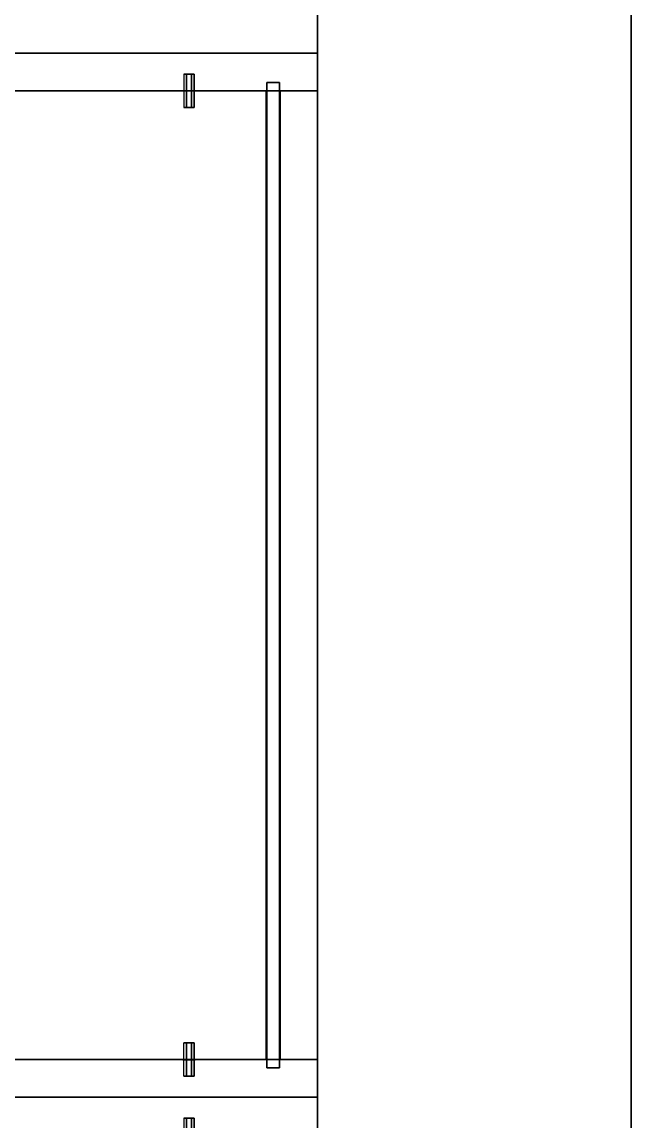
# Model space of a CAD drawing. Extents: x 0 to 4068, y -4475 to 0.
# Drawn here: x 3776 to 4068, y -3427 to -2901 of the extents above; entities that cross this region are included whole.
import ezdxf

# ---------------------------------------------------------------- set-up
doc = ezdxf.new("R2010")
doc.units = 0
for name, color, linetype in [('LAYER0', 7, 'CONTINUOUS'), ('LAYER11', 7, 'CONTINUOUS'), ('LAYER116', 45, 'CONTINUOUS'), ('LAYER117', 45, 'CONTINUOUS'), ('LAYER118', 45, 'CONTINUOUS'), ('LAYER119', 45, 'CONTINUOUS'), ('LAYER121', 45, 'CONTINUOUS'), ('LAYER122', 45, 'CONTINUOUS'), ('LAYER123', 45, 'CONTINUOUS'), ('LAYER124', 45, 'CONTINUOUS'), ('LAYER127', 45, 'CONTINUOUS'), ('LAYER134', 7, 'CONTINUOUS'), ('LAYER135', 7, 'CONTINUOUS'), ('LAYER136', 7, 'CONTINUOUS'), ('LAYER137', 7, 'CONTINUOUS'), ('LAYER138', 7, 'CONTINUOUS'), ('LAYER139', 7, 'CONTINUOUS'), ('LAYER18', 45, 'CONTINUOUS'), ('LAYER19', 45, 'CONTINUOUS'), ('LAYER2', 7, 'CONTINUOUS'), ('LAYER20', 45, 'CONTINUOUS'), ('LAYER21', 45, 'CONTINUOUS'), ('LAYER22', 45, 'CONTINUOUS'), ('LAYER23', 45, 'CONTINUOUS'), ('LAYER31', 45, 'CONTINUOUS'), ('LAYER32', 45, 'CONTINUOUS'), ('LAYER34', 45, 'CONTINUOUS'), ('LAYER35', 45, 'CONTINUOUS'), ('LAYER36', 45, 'CONTINUOUS'), ('LAYER43', 45, 'CONTINUOUS'), ('LAYER44', 45, 'CONTINUOUS'), ('LAYER46', 45, 'CONTINUOUS'), ('LAYER47', 45, 'CONTINUOUS'), ('LAYER48', 45, 'CONTINUOUS'), ('LAYER49', 45, 'CONTINUOUS'), ('LAYER5', 7, 'CONTINUOUS'), ('LAYER50', 45, 'CONTINUOUS'), ('LAYER52', 45, 'CONTINUOUS'), ('LAYER53', 45, 'CONTINUOUS'), ('LAYER54', 45, 'CONTINUOUS'), ('LAYER55', 254, 'CONTINUOUS'), ('LAYER6', 7, 'CONTINUOUS'), ('LAYER7', 7, 'CONTINUOUS'), ('LAYER9', 7, 'CONTINUOUS')]:
    doc.layers.add(name, color=color, linetype=linetype)

msp = doc.modelspace()

# ---------------------------------------------------------------- linework, layer by layer
at = {"layer": 'LAYER0', "invisible_edges": 1}
for points in [[(4068, 0), (0, -4475), (0, 0), (4068, 0)], [(0, -4475), (4068, 0), (4068, -4475), (0, -4475)]]:
    msp.add_3dface(points, dxfattribs=at)
at = {"layer": 'LAYER11', "invisible_edges": 1}
for points in [[(3918, -2886, 2415), (4068, -4475, 2415), (4068, -2754, 2415), (3918, -2886, 2415)], [(4068, -4475, 2415), (3918, -2886, 2415), (3918, -4325, 2415), (4068, -4475, 2415)]]:
    msp.add_3dface(points, dxfattribs=at)
at = {"layer": 'LAYER116', "invisible_edges": 1}
for points in [[(3495, -3416, 880), (3918, -4325, 880), (3495, -4325, 880), (3495, -3416, 880)], [(3918, -4325, 880), (3495, -3416, 880), (3918, -3416, 880), (3918, -4325, 880)], [(3495, -3416, 1687), (3918, -3416, 898), (3495, -3416, 898), (3495, -3416, 1687)], [(3918, -3416, 898), (3495, -3416, 1687), (3918, -3416, 1687), (3918, -3416, 898)]]:
    msp.add_3dface(points, dxfattribs=at)
at = {"layer": 'LAYER117', "invisible_edges": 1}
for points in [[(3495, -3434, 898), (3918, -3416, 898), (3918, -3434, 898), (3495, -3434, 898)], [(3918, -3416, 898), (3495, -3434, 898), (3495, -3416, 898), (3918, -3416, 898)]]:
    msp.add_3dface(points, dxfattribs=at)
at = {"layer": 'LAYER118', "invisible_edges": 1}
for points in [[(3918, -3416, 898), (3918, -4325, 880), (3918, -3416, 880), (3918, -3416, 898)], [(3918, -4325, 880), (3918, -3416, 898), (3918, -4325, 898), (3918, -4325, 880)], [(3918, -3434, 1687), (3918, -3416, 898), (3918, -3416, 1687), (3918, -3434, 1687)], [(3918, -3416, 898), (3918, -3434, 1687), (3918, -3434, 898), (3918, -3416, 898)]]:
    msp.add_3dface(points, dxfattribs=at)
at = {"layer": 'LAYER119', "invisible_edges": 1}
for points in [[(3495, -3416, 880), (3918, -3416, 898), (3918, -3416, 880), (3495, -3416, 880)], [(3918, -3416, 898), (3495, -3416, 880), (3495, -3416, 898), (3918, -3416, 898)], [(3495, -3416, 1687), (3918, -3434, 1687), (3918, -3416, 1687), (3495, -3416, 1687)], [(3918, -3434, 1687), (3495, -3416, 1687), (3495, -3434, 1687), (3918, -3434, 1687)]]:
    msp.add_3dface(points, dxfattribs=at)
at = {"layer": 'LAYER121', "invisible_edges": 1}
for points in [[(3918, -3416, 898), (3495, -4325, 898), (3918, -4325, 898), (3918, -3416, 898)], [(3495, -4325, 898), (3918, -3416, 898), (3495, -3416, 898), (3495, -4325, 898)]]:
    msp.add_3dface(points, dxfattribs=at)
at = {"layer": 'LAYER122', "invisible_edges": 1}
for points in [[(3495, -4325, 1705), (3918, -3416, 1705), (3495, -3416, 1705), (3495, -4325, 1705)], [(3918, -3416, 1705), (3495, -4325, 1705), (3918, -4325, 1705), (3918, -3416, 1705)]]:
    msp.add_3dface(points, dxfattribs=at)
at = {"layer": 'LAYER123', "invisible_edges": 1}
for points in [[(3495, -3416, 1687), (3918, -3416, 1705), (3918, -3416, 1687), (3495, -3416, 1687)], [(3918, -3416, 1705), (3495, -3416, 1687), (3495, -3416, 1705), (3918, -3416, 1705)]]:
    msp.add_3dface(points, dxfattribs=at)
at = {"layer": 'LAYER124', "invisible_edges": 1}
for points in [[(3918, -4325, 1687), (3918, -3416, 1705), (3918, -4325, 1705), (3918, -4325, 1687)], [(3918, -3416, 1705), (3918, -4325, 1687), (3918, -3416, 1687), (3918, -3416, 1705)]]:
    msp.add_3dface(points, dxfattribs=at)
at = {"layer": 'LAYER127', "invisible_edges": 1}
for points in [[(3918, -4325, 1687), (3495, -3416, 1687), (3918, -3416, 1687), (3918, -4325, 1687)], [(3495, -3416, 1687), (3918, -4325, 1687), (3495, -4325, 1687), (3495, -3416, 1687)]]:
    msp.add_3dface(points, dxfattribs=at)
at = {"layer": 'LAYER134', "invisible_edges": 1}
for points in [[(3899.7, -2930, 2350), (3899.7, -3402, 170), (3899.7, -2930, 170), (3899.7, -2930, 2350)], [(3899.7, -3402, 170), (3899.7, -2930, 2350), (3899.7, -3402, 2350), (3899.7, -3402, 170)]]:
    msp.add_3dface(points, dxfattribs=at)
at = {"layer": 'LAYER135', "invisible_edges": 1}
for points in [[(3893.7, -2930, 170), (3899.7, -3402, 170), (3893.7, -3402, 170), (3893.7, -2930, 170)], [(3899.7, -3402, 170), (3893.7, -2930, 170), (3899.7, -2930, 170), (3899.7, -3402, 170)]]:
    msp.add_3dface(points, dxfattribs=at)
at = {"layer": 'LAYER136', "invisible_edges": 1}
for points in [[(3893.7, -3402, 2350), (3899.7, -3402, 170), (3899.7, -3402, 2350), (3893.7, -3402, 2350)], [(3899.7, -3402, 170), (3893.7, -3402, 2350), (3893.7, -3402, 170), (3899.7, -3402, 170)]]:
    msp.add_3dface(points, dxfattribs=at)
at = {"layer": 'LAYER137', "invisible_edges": 1}
for points in [[(3899.7, -2930, 2350), (3893.7, -3402, 2350), (3899.7, -3402, 2350), (3899.7, -2930, 2350)], [(3893.7, -3402, 2350), (3899.7, -2930, 2350), (3893.7, -2930, 2350), (3893.7, -3402, 2350)]]:
    msp.add_3dface(points, dxfattribs=at)
at = {"layer": 'LAYER138', "invisible_edges": 1}
for points in [[(3893.7, -2930, 170), (3899.7, -2930, 2350), (3899.7, -2930, 170), (3893.7, -2930, 170)], [(3899.7, -2930, 2350), (3893.7, -2930, 170), (3893.7, -2930, 2350), (3899.7, -2930, 2350)]]:
    msp.add_3dface(points, dxfattribs=at)
at = {"layer": 'LAYER139', "invisible_edges": 1}
for points in [[(3893.7, -3402, 2350), (3893.7, -2930, 170), (3893.7, -3402, 170), (3893.7, -3402, 2350)], [(3893.7, -2930, 170), (3893.7, -3402, 2350), (3893.7, -2930, 2350), (3893.7, -2930, 170)]]:
    msp.add_3dface(points, dxfattribs=at)
at = {"layer": 'LAYER18', "invisible_edges": 1}
for points in [[(3918, -3398, 1233), (3918, -2934, 1113), (3918, -2934, 1233), (3918, -3398, 1233)], [(3918, -2934, 1113), (3918, -3398, 1233), (3918, -3398, 1113), (3918, -2934, 1113)], [(3918, -3398, 2346), (3918, -2934, 2226), (3918, -2934, 2346), (3918, -3398, 2346)], [(3918, -2934, 2226), (3918, -3398, 2346), (3918, -3398, 2226), (3918, -2934, 2226)]]:
    msp.add_3dface(points, dxfattribs=at)
at = {"layer": 'LAYER19', "invisible_edges": 1}
for points in [[(3900, -2934, 1233), (3918, -2934, 1113), (3900, -2934, 1113), (3900, -2934, 1233)], [(3918, -2934, 1113), (3900, -2934, 1233), (3918, -2934, 1233), (3918, -2934, 1113)], [(3900, -2934, 2346), (3918, -2934, 2226), (3900, -2934, 2226), (3900, -2934, 2346)], [(3918, -2934, 2226), (3900, -2934, 2346), (3918, -2934, 2346), (3918, -2934, 2226)]]:
    msp.add_3dface(points, dxfattribs=at)
at = {"layer": 'LAYER2', "invisible_edges": 1}
for points in [[(4068, 0), (4068, -4475, 5), (4068, -4475), (4068, 0)], [(4068, -4475, 5), (4068, 0), (4068, 0, 5), (4068, -4475, 5)]]:
    msp.add_3dface(points, dxfattribs=at)
at = {"layer": 'LAYER20', "invisible_edges": 1}
for points in [[(3900, -3398, 1113), (3918, -2934, 1113), (3918, -3398, 1113), (3900, -3398, 1113)], [(3918, -2934, 1113), (3900, -3398, 1113), (3900, -2934, 1113), (3918, -2934, 1113)], [(3900, -3398, 2226), (3918, -2934, 2226), (3918, -3398, 2226), (3900, -3398, 2226)], [(3918, -2934, 2226), (3900, -3398, 2226), (3900, -2934, 2226), (3918, -2934, 2226)]]:
    msp.add_3dface(points, dxfattribs=at)
at = {"layer": 'LAYER21', "invisible_edges": 1}
for points in [[(3918, -3398, 1233), (3900, -3398, 1113), (3918, -3398, 1113), (3918, -3398, 1233)], [(3900, -3398, 1113), (3918, -3398, 1233), (3900, -3398, 1233), (3900, -3398, 1113)], [(3918, -3398, 2346), (3900, -3398, 2226), (3918, -3398, 2226), (3918, -3398, 2346)], [(3900, -3398, 2226), (3918, -3398, 2346), (3900, -3398, 2346), (3900, -3398, 2226)]]:
    msp.add_3dface(points, dxfattribs=at)
at = {"layer": 'LAYER22', "invisible_edges": 1}
for points in [[(3900, -2934, 1233), (3918, -3398, 1233), (3918, -2934, 1233), (3900, -2934, 1233)], [(3918, -3398, 1233), (3900, -2934, 1233), (3900, -3398, 1233), (3918, -3398, 1233)], [(3900, -2934, 2346), (3918, -3398, 2346), (3918, -2934, 2346), (3900, -2934, 2346)], [(3918, -3398, 2346), (3900, -2934, 2346), (3900, -3398, 2346), (3918, -3398, 2346)]]:
    msp.add_3dface(points, dxfattribs=at)
at = {"layer": 'LAYER23', "invisible_edges": 1}
for points in [[(3900, -3398, 1113), (3900, -2934, 1233), (3900, -2934, 1113), (3900, -3398, 1113)], [(3900, -2934, 1233), (3900, -3398, 1113), (3900, -3398, 1233), (3900, -2934, 1233)], [(3900, -3398, 2226), (3900, -2934, 2346), (3900, -2934, 2226), (3900, -3398, 2226)], [(3900, -2934, 2346), (3900, -3398, 2226), (3900, -3398, 2346), (3900, -2934, 2346)]]:
    msp.add_3dface(points, dxfattribs=at)
at = {"layer": 'LAYER31', "invisible_edges": 1}
for points in [[(3918, -3398, 156), (3518, -2934, 156), (3918, -2934, 156), (3918, -3398, 156)], [(3518, -2934, 156), (3918, -3398, 156), (3518, -3398, 156), (3518, -2934, 156)], [(3918, -2934, 2364), (3518, -3398, 2364), (3918, -3398, 2364), (3918, -2934, 2364)], [(3518, -3398, 2364), (3918, -2934, 2364), (3518, -2934, 2364), (3518, -3398, 2364)]]:
    msp.add_3dface(points, dxfattribs=at)
at = {"layer": 'LAYER32', "invisible_edges": 1}
for points in [[(3918, -2934, 174), (3518, -2934, 156), (3518, -2934, 174), (3918, -2934, 174)], [(3518, -2934, 156), (3918, -2934, 174), (3918, -2934, 156), (3518, -2934, 156)], [(3918, -2934, 2364), (3518, -2934, 2346), (3518, -2934, 2364), (3918, -2934, 2364)], [(3518, -2934, 2346), (3918, -2934, 2364), (3918, -2934, 2346), (3518, -2934, 2346)]]:
    msp.add_3dface(points, dxfattribs=at)
at = {"layer": 'LAYER34', "invisible_edges": 1}
for points in [[(3918, -3398, 156), (3518, -3398, 174), (3518, -3398, 156), (3918, -3398, 156)], [(3518, -3398, 174), (3918, -3398, 156), (3918, -3398, 174), (3518, -3398, 174)], [(3918, -3398, 2346), (3518, -3398, 2364), (3518, -3398, 2346), (3918, -3398, 2346)], [(3518, -3398, 2364), (3918, -3398, 2346), (3918, -3398, 2364), (3518, -3398, 2364)]]:
    msp.add_3dface(points, dxfattribs=at)
at = {"layer": 'LAYER35', "invisible_edges": 1}
for points in [[(3918, -2934, 174), (3918, -3398, 156), (3918, -2934, 156), (3918, -2934, 174)], [(3918, -3398, 156), (3918, -2934, 174), (3918, -3398, 174), (3918, -3398, 156)], [(3918, -3398, 2346), (3918, -2934, 2364), (3918, -3398, 2364), (3918, -3398, 2346)], [(3918, -2934, 2364), (3918, -3398, 2346), (3918, -2934, 2346), (3918, -2934, 2364)]]:
    msp.add_3dface(points, dxfattribs=at)
at = {"layer": 'LAYER36', "invisible_edges": 1}
for points in [[(3518, -3398, 174), (3918, -2934, 174), (3518, -2934, 174), (3518, -3398, 174)], [(3918, -2934, 174), (3518, -3398, 174), (3918, -3398, 174), (3918, -2934, 174)], [(3518, -2934, 2346), (3918, -3398, 2346), (3518, -3398, 2346), (3518, -2934, 2346)], [(3918, -3398, 2346), (3518, -2934, 2346), (3918, -2934, 2346), (3918, -3398, 2346)]]:
    msp.add_3dface(points, dxfattribs=at)
at = {"layer": 'LAYER43', "invisible_edges": 1}
for points in [[(3918, -2934, 2365), (3518, -2934, 155), (3918, -2934, 155), (3918, -2934, 2365)], [(3518, -2934, 155), (3918, -2934, 2365), (3518, -2934, 2365), (3518, -2934, 155)], [(3918, -3398, 155), (3518, -3398, 2365), (3918, -3398, 2365), (3918, -3398, 155)], [(3518, -3398, 2365), (3918, -3398, 155), (3518, -3398, 155), (3518, -3398, 2365)]]:
    msp.add_3dface(points, dxfattribs=at)
at = {"layer": 'LAYER44', "invisible_edges": 1}
for points in [[(3918, -2916, 155), (3518, -2934, 155), (3518, -2916, 155), (3918, -2916, 155)], [(3518, -2934, 155), (3918, -2916, 155), (3918, -2934, 155), (3518, -2934, 155)], [(3918, -3398, 155), (3518, -3416, 155), (3518, -3398, 155), (3918, -3398, 155)], [(3518, -3416, 155), (3918, -3398, 155), (3918, -3416, 155), (3518, -3416, 155)], [(3918, -3416, 1705), (3518, -3434, 1705), (3518, -3416, 1705), (3918, -3416, 1705)], [(3518, -3434, 1705), (3918, -3416, 1705), (3918, -3434, 1705), (3518, -3434, 1705)], [(3918, -3416, 155), (3518, -3434, 155), (3518, -3416, 155), (3918, -3416, 155)], [(3518, -3434, 155), (3918, -3416, 155), (3918, -3434, 155), (3518, -3434, 155)]]:
    msp.add_3dface(points, dxfattribs=at)
at = {"layer": 'LAYER46', "invisible_edges": 1}
for points in [[(3918, -2934, 2365), (3518, -2916, 2365), (3518, -2934, 2365), (3918, -2934, 2365)], [(3518, -2916, 2365), (3918, -2934, 2365), (3918, -2916, 2365), (3518, -2916, 2365)], [(3918, -3416, 2365), (3518, -3398, 2365), (3518, -3416, 2365), (3918, -3416, 2365)], [(3518, -3398, 2365), (3918, -3416, 2365), (3918, -3398, 2365), (3518, -3398, 2365)], [(3918, -3434, 2365), (3518, -3416, 2365), (3518, -3434, 2365), (3918, -3434, 2365)], [(3518, -3416, 2365), (3918, -3434, 2365), (3918, -3416, 2365), (3518, -3416, 2365)], [(3918, -3434, 880), (3518, -3416, 880), (3518, -3434, 880), (3918, -3434, 880)], [(3518, -3416, 880), (3918, -3434, 880), (3918, -3416, 880), (3518, -3416, 880)]]:
    msp.add_3dface(points, dxfattribs=at)
at = {"layer": 'LAYER47', "invisible_edges": 1}
for points in [[(3918, -2916, 155), (3918, -2934, 2365), (3918, -2934, 155), (3918, -2916, 155)], [(3918, -2934, 2365), (3918, -2916, 155), (3918, -2916, 2365), (3918, -2934, 2365)], [(3918, -3416, 2365), (3918, -3398, 155), (3918, -3398, 2365), (3918, -3416, 2365)], [(3918, -3398, 155), (3918, -3416, 2365), (3918, -3416, 155), (3918, -3398, 155)], [(3918, -3416, 1705), (3918, -3434, 2365), (3918, -3434, 1705), (3918, -3416, 1705)], [(3918, -3434, 2365), (3918, -3416, 1705), (3918, -3416, 2365), (3918, -3434, 2365)], [(3918, -3416, 155), (3918, -3434, 880), (3918, -3434, 155), (3918, -3416, 155)], [(3918, -3434, 880), (3918, -3416, 155), (3918, -3416, 880), (3918, -3434, 880)]]:
    msp.add_3dface(points, dxfattribs=at)
at = {"layer": 'LAYER48', "invisible_edges": 1}
for points in [[(3518, -2916, 2365), (3918, -2916, 155), (3518, -2916, 155), (3518, -2916, 2365)], [(3918, -2916, 155), (3518, -2916, 2365), (3918, -2916, 2365), (3918, -2916, 155)], [(3518, -3416, 2365), (3918, -3416, 1705), (3518, -3416, 1705), (3518, -3416, 2365)], [(3918, -3416, 1705), (3518, -3416, 2365), (3918, -3416, 2365), (3918, -3416, 1705)], [(3518, -3416, 880), (3918, -3416, 155), (3518, -3416, 155), (3518, -3416, 880)], [(3918, -3416, 155), (3518, -3416, 880), (3918, -3416, 880), (3918, -3416, 155)], [(3518, -3416, 155), (3918, -3416, 2365), (3518, -3416, 2365), (3518, -3416, 155)], [(3918, -3416, 2365), (3518, -3416, 155), (3918, -3416, 155), (3918, -3416, 2365)]]:
    msp.add_3dface(points, dxfattribs=at)
at = {"layer": 'LAYER49', "invisible_edges": 1}
for points in [[(3893.4, -3398, 465.571), (3538, -2934, 465.571), (3893.4, -2934, 465.571), (3893.4, -3398, 465.571)], [(3538, -2934, 465.571), (3893.4, -3398, 465.571), (3538, -3398, 465.571), (3538, -2934, 465.571)], [(3893.4, -3398, 806.14), (3538, -2934, 806.14), (3893.4, -2934, 806.14), (3893.4, -3398, 806.14)], [(3538, -2934, 806.14), (3893.4, -3398, 806.14), (3538, -3398, 806.14), (3538, -2934, 806.14)], [(3893.4, -3398, 1086.714), (3538, -2934, 1086.714), (3893.4, -2934, 1086.714), (3893.4, -3398, 1086.714)], [(3538, -2934, 1086.714), (3893.4, -3398, 1086.714), (3538, -3398, 1086.714), (3538, -2934, 1086.714)], [(3893.4, -3398, 1397.286), (3538, -2934, 1397.286), (3893.4, -2934, 1397.286), (3893.4, -3398, 1397.286)], [(3538, -2934, 1397.286), (3893.4, -3398, 1397.286), (3538, -3398, 1397.286), (3538, -2934, 1397.286)], [(3893.4, -3398, 1707.857), (3538, -2934, 1707.857), (3893.4, -2934, 1707.857), (3893.4, -3398, 1707.857)], [(3538, -2934, 1707.857), (3893.4, -3398, 1707.857), (3538, -3398, 1707.857), (3538, -2934, 1707.857)], [(3893.4, -3398, 2018.429), (3538, -2934, 2018.429), (3893.4, -2934, 2018.429), (3893.4, -3398, 2018.429)], [(3538, -2934, 2018.429), (3893.4, -3398, 2018.429), (3538, -3398, 2018.429), (3538, -2934, 2018.429)]]:
    msp.add_3dface(points, dxfattribs=at)
at = {"layer": 'LAYER5', "invisible_edges": 1}
for points in [[(4068, -4475, 5), (0, 0, 5), (0, -4475, 5), (4068, -4475, 5)], [(0, 0, 5), (4068, -4475, 5), (4068, 0, 5), (0, 0, 5)]]:
    msp.add_3dface(points, dxfattribs=at)
at = {"layer": 'LAYER50', "invisible_edges": 1}
for points in [[(3893.4, -2934, 483.571), (3538, -2934, 465.571), (3538, -2934, 483.571), (3893.4, -2934, 483.571)], [(3538, -2934, 465.571), (3893.4, -2934, 483.571), (3893.4, -2934, 465.571), (3538, -2934, 465.571)], [(3893.4, -2934, 824.14), (3538, -2934, 806.14), (3538, -2934, 824.14), (3893.4, -2934, 824.14)], [(3538, -2934, 806.14), (3893.4, -2934, 824.14), (3893.4, -2934, 806.14), (3538, -2934, 806.14)], [(3893.4, -2934, 1104.714), (3538, -2934, 1086.714), (3538, -2934, 1104.714), (3893.4, -2934, 1104.714)], [(3538, -2934, 1086.714), (3893.4, -2934, 1104.714), (3893.4, -2934, 1086.714), (3538, -2934, 1086.714)], [(3893.4, -2934, 1415.286), (3538, -2934, 1397.286), (3538, -2934, 1415.286), (3893.4, -2934, 1415.286)], [(3538, -2934, 1397.286), (3893.4, -2934, 1415.286), (3893.4, -2934, 1397.286), (3538, -2934, 1397.286)], [(3893.4, -2934, 1725.857), (3538, -2934, 1707.857), (3538, -2934, 1725.857), (3893.4, -2934, 1725.857)], [(3538, -2934, 1707.857), (3893.4, -2934, 1725.857), (3893.4, -2934, 1707.857), (3538, -2934, 1707.857)], [(3893.4, -2934, 2036.429), (3538, -2934, 2018.429), (3538, -2934, 2036.429), (3893.4, -2934, 2036.429)], [(3538, -2934, 2018.429), (3893.4, -2934, 2036.429), (3893.4, -2934, 2018.429), (3538, -2934, 2018.429)]]:
    msp.add_3dface(points, dxfattribs=at)
at = {"layer": 'LAYER52', "invisible_edges": 1}
for points in [[(3893.4, -3398, 465.571), (3538, -3398, 483.571), (3538, -3398, 465.571), (3893.4, -3398, 465.571)], [(3538, -3398, 483.571), (3893.4, -3398, 465.571), (3893.4, -3398, 483.571), (3538, -3398, 483.571)], [(3893.4, -3398, 806.14), (3538, -3398, 824.14), (3538, -3398, 806.14), (3893.4, -3398, 806.14)], [(3538, -3398, 824.14), (3893.4, -3398, 806.14), (3893.4, -3398, 824.14), (3538, -3398, 824.14)], [(3893.4, -3398, 1086.714), (3538, -3398, 1104.714), (3538, -3398, 1086.714), (3893.4, -3398, 1086.714)], [(3538, -3398, 1104.714), (3893.4, -3398, 1086.714), (3893.4, -3398, 1104.714), (3538, -3398, 1104.714)], [(3893.4, -3398, 1397.286), (3538, -3398, 1415.286), (3538, -3398, 1397.286), (3893.4, -3398, 1397.286)], [(3538, -3398, 1415.286), (3893.4, -3398, 1397.286), (3893.4, -3398, 1415.286), (3538, -3398, 1415.286)], [(3893.4, -3398, 1707.857), (3538, -3398, 1725.857), (3538, -3398, 1707.857), (3893.4, -3398, 1707.857)], [(3538, -3398, 1725.857), (3893.4, -3398, 1707.857), (3893.4, -3398, 1725.857), (3538, -3398, 1725.857)], [(3893.4, -3398, 2018.429), (3538, -3398, 2036.429), (3538, -3398, 2018.429), (3893.4, -3398, 2018.429)], [(3538, -3398, 2036.429), (3893.4, -3398, 2018.429), (3893.4, -3398, 2036.429), (3538, -3398, 2036.429)]]:
    msp.add_3dface(points, dxfattribs=at)
at = {"layer": 'LAYER53', "invisible_edges": 1}
for points in [[(3893.4, -2934, 483.571), (3893.4, -3398, 465.571), (3893.4, -2934, 465.571), (3893.4, -2934, 483.571)], [(3893.4, -3398, 465.571), (3893.4, -2934, 483.571), (3893.4, -3398, 483.571), (3893.4, -3398, 465.571)], [(3893.4, -2934, 824.14), (3893.4, -3398, 806.14), (3893.4, -2934, 806.14), (3893.4, -2934, 824.14)], [(3893.4, -3398, 806.14), (3893.4, -2934, 824.14), (3893.4, -3398, 824.14), (3893.4, -3398, 806.14)], [(3893.4, -2934, 1104.714), (3893.4, -3398, 1086.714), (3893.4, -2934, 1086.714), (3893.4, -2934, 1104.714)], [(3893.4, -3398, 1086.714), (3893.4, -2934, 1104.714), (3893.4, -3398, 1104.714), (3893.4, -3398, 1086.714)], [(3893.4, -2934, 1415.286), (3893.4, -3398, 1397.286), (3893.4, -2934, 1397.286), (3893.4, -2934, 1415.286)], [(3893.4, -3398, 1397.286), (3893.4, -2934, 1415.286), (3893.4, -3398, 1415.286), (3893.4, -3398, 1397.286)], [(3893.4, -2934, 1725.857), (3893.4, -3398, 1707.857), (3893.4, -2934, 1707.857), (3893.4, -2934, 1725.857)], [(3893.4, -3398, 1707.857), (3893.4, -2934, 1725.857), (3893.4, -3398, 1725.857), (3893.4, -3398, 1707.857)], [(3893.4, -2934, 2036.429), (3893.4, -3398, 2018.429), (3893.4, -2934, 2018.429), (3893.4, -2934, 2036.429)], [(3893.4, -3398, 2018.429), (3893.4, -2934, 2036.429), (3893.4, -3398, 2036.429), (3893.4, -3398, 2018.429)]]:
    msp.add_3dface(points, dxfattribs=at)
at = {"layer": 'LAYER54', "invisible_edges": 1}
for points in [[(3538, -3398, 483.571), (3893.4, -2934, 483.571), (3538, -2934, 483.571), (3538, -3398, 483.571)], [(3893.4, -2934, 483.571), (3538, -3398, 483.571), (3893.4, -3398, 483.571), (3893.4, -2934, 483.571)], [(3538, -3398, 824.14), (3893.4, -2934, 824.14), (3538, -2934, 824.14), (3538, -3398, 824.14)], [(3893.4, -2934, 824.14), (3538, -3398, 824.14), (3893.4, -3398, 824.14), (3893.4, -2934, 824.14)], [(3538, -3398, 1104.714), (3893.4, -2934, 1104.714), (3538, -2934, 1104.714), (3538, -3398, 1104.714)], [(3893.4, -2934, 1104.714), (3538, -3398, 1104.714), (3893.4, -3398, 1104.714), (3893.4, -2934, 1104.714)], [(3538, -3398, 1415.286), (3893.4, -2934, 1415.286), (3538, -2934, 1415.286), (3538, -3398, 1415.286)], [(3893.4, -2934, 1415.286), (3538, -3398, 1415.286), (3893.4, -3398, 1415.286), (3893.4, -2934, 1415.286)], [(3538, -3398, 1725.857), (3893.4, -2934, 1725.857), (3538, -2934, 1725.857), (3538, -3398, 1725.857)], [(3893.4, -2934, 1725.857), (3538, -3398, 1725.857), (3893.4, -3398, 1725.857), (3893.4, -2934, 1725.857)], [(3538, -3398, 2036.429), (3893.4, -2934, 2036.429), (3538, -2934, 2036.429), (3538, -3398, 2036.429)], [(3893.4, -2934, 2036.429), (3538, -3398, 2036.429), (3893.4, -3398, 2036.429), (3893.4, -2934, 2036.429)]]:
    msp.add_3dface(points, dxfattribs=at)
at = {"layer": 'LAYER55'}
for points in [[(3853.9, -2926, 463.071), (3858.9, -2926, 463.071), (3857.65, -2926, 465.236), (3855.15, -2926, 465.236)], [(3853.9, -2926, 463.071), (3855.15, -2926, 460.906), (3857.65, -2926, 460.906), (3858.9, -2926, 463.071)], [(3853.9, -2926, 803.64), (3858.9, -2926, 803.64), (3857.65, -2926, 805.805), (3855.15, -2926, 805.805)], [(3853.9, -2926, 803.64), (3855.15, -2926, 801.475), (3857.65, -2926, 801.475), (3858.9, -2926, 803.64)], [(3853.9, -2926, 1084.214), (3858.9, -2926, 1084.214), (3857.65, -2926, 1086.379), (3855.15, -2926, 1086.379)], [(3853.9, -2926, 1084.214), (3855.15, -2926, 1082.049), (3857.65, -2926, 1082.049), (3858.9, -2926, 1084.214)], [(3853.9, -2926, 1394.786), (3858.9, -2926, 1394.786), (3857.65, -2926, 1396.951), (3855.15, -2926, 1396.951)], [(3853.9, -2926, 1394.786), (3855.15, -2926, 1392.621), (3857.65, -2926, 1392.621), (3858.9, -2926, 1394.786)], [(3853.9, -2926, 1705.357), (3858.9, -2926, 1705.357), (3857.65, -2926, 1707.522), (3855.15, -2926, 1707.522)], [(3853.9, -2926, 1705.357), (3855.15, -2926, 1703.192), (3857.65, -2926, 1703.192), (3858.9, -2926, 1705.357)], [(3853.9, -2926, 2015.929), (3858.9, -2926, 2015.929), (3857.65, -2926, 2018.094), (3855.15, -2926, 2018.094)], [(3853.9, -2926, 2015.929), (3855.15, -2926, 2013.764), (3857.65, -2926, 2013.764), (3858.9, -2926, 2015.929)], [(3859.4, -2933.95, 463.071), (3853.4, -2933.95, 463.071), (3854.9, -2933.95, 465.67), (3857.9, -2933.95, 465.67)], [(3859.4, -2933.95, 463.071), (3853.4, -2933.95, 463.071), (3854.9, -2933.95, 460.473), (3857.9, -2933.95, 460.473)], [(3859.4, -2933.95, 803.64), (3853.4, -2933.95, 803.64), (3854.9, -2933.95, 806.238), (3857.9, -2933.95, 806.238)], [(3859.4, -2933.95, 803.64), (3853.4, -2933.95, 803.64), (3854.9, -2933.95, 801.042), (3857.9, -2933.95, 801.042)], [(3859.4, -2933.95, 1084.214), (3853.4, -2933.95, 1084.214), (3854.9, -2933.95, 1086.812), (3857.9, -2933.95, 1086.812)], [(3859.4, -2933.95, 1084.214), (3853.4, -2933.95, 1084.214), (3854.9, -2933.95, 1081.616), (3857.9, -2933.95, 1081.616)], [(3859.4, -2933.95, 1394.786), (3853.4, -2933.95, 1394.786), (3854.9, -2933.95, 1397.384), (3857.9, -2933.95, 1397.384)], [(3859.4, -2933.95, 1394.786), (3853.4, -2933.95, 1394.786), (3854.9, -2933.95, 1392.188), (3857.9, -2933.95, 1392.188)], [(3859.4, -2933.95, 1705.357), (3853.4, -2933.95, 1705.357), (3854.9, -2933.95, 1707.955), (3857.9, -2933.95, 1707.955)], [(3859.4, -2933.95, 1705.357), (3853.4, -2933.95, 1705.357), (3854.9, -2933.95, 1702.759), (3857.9, -2933.95, 1702.759)], [(3859.4, -2933.95, 2015.929), (3853.4, -2933.95, 2015.929), (3854.9, -2933.95, 2018.527), (3857.9, -2933.95, 2018.527)], [(3859.4, -2933.95, 2015.929), (3853.4, -2933.95, 2015.929), (3854.9, -2933.95, 2013.331), (3857.9, -2933.95, 2013.331)], [(3859.4, -2934.05, 463.071), (3853.4, -2934.05, 463.071), (3854.9, -2934.05, 465.67), (3857.9, -2934.05, 465.67)], [(3859.4, -2934.05, 463.071), (3853.4, -2934.05, 463.071), (3854.9, -2934.05, 460.473), (3857.9, -2934.05, 460.473)], [(3859.4, -2934.05, 803.64), (3853.4, -2934.05, 803.64), (3854.9, -2934.05, 806.238), (3857.9, -2934.05, 806.238)], [(3859.4, -2934.05, 803.64), (3853.4, -2934.05, 803.64), (3854.9, -2934.05, 801.042), (3857.9, -2934.05, 801.042)], [(3859.4, -2934.05, 1084.214), (3853.4, -2934.05, 1084.214), (3854.9, -2934.05, 1086.812), (3857.9, -2934.05, 1086.812)], [(3859.4, -2934.05, 1084.214), (3853.4, -2934.05, 1084.214), (3854.9, -2934.05, 1081.616), (3857.9, -2934.05, 1081.616)], [(3859.4, -2934.05, 1394.786), (3853.4, -2934.05, 1394.786), (3854.9, -2934.05, 1397.384), (3857.9, -2934.05, 1397.384)], [(3859.4, -2934.05, 1394.786), (3853.4, -2934.05, 1394.786), (3854.9, -2934.05, 1392.188), (3857.9, -2934.05, 1392.188)], [(3859.4, -2934.05, 1705.357), (3853.4, -2934.05, 1705.357), (3854.9, -2934.05, 1707.955), (3857.9, -2934.05, 1707.955)], [(3859.4, -2934.05, 1705.357), (3853.4, -2934.05, 1705.357), (3854.9, -2934.05, 1702.759), (3857.9, -2934.05, 1702.759)], [(3859.4, -2934.05, 2015.929), (3853.4, -2934.05, 2015.929), (3854.9, -2934.05, 2018.527), (3857.9, -2934.05, 2018.527)], [(3859.4, -2934.05, 2015.929), (3853.4, -2934.05, 2015.929), (3854.9, -2934.05, 2013.331), (3857.9, -2934.05, 2013.331)], [(3853.9, -2942, 463.071), (3858.9, -2942, 463.071), (3857.65, -2942, 465.236), (3855.15, -2942, 465.236)], [(3853.9, -2942, 463.071), (3855.15, -2942, 460.906), (3857.65, -2942, 460.906), (3858.9, -2942, 463.071)], [(3853.9, -2942, 803.64), (3858.9, -2942, 803.64), (3857.65, -2942, 805.805), (3855.15, -2942, 805.805)], [(3853.9, -2942, 803.64), (3855.15, -2942, 801.475), (3857.65, -2942, 801.475), (3858.9, -2942, 803.64)], [(3853.9, -2942, 1084.214), (3858.9, -2942, 1084.214), (3857.65, -2942, 1086.379), (3855.15, -2942, 1086.379)], [(3853.9, -2942, 1084.214), (3855.15, -2942, 1082.049), (3857.65, -2942, 1082.049), (3858.9, -2942, 1084.214)], [(3853.9, -2942, 1394.786), (3858.9, -2942, 1394.786), (3857.65, -2942, 1396.951), (3855.15, -2942, 1396.951)], [(3853.9, -2942, 1394.786), (3855.15, -2942, 1392.621), (3857.65, -2942, 1392.621), (3858.9, -2942, 1394.786)], [(3853.9, -2942, 1705.357), (3858.9, -2942, 1705.357), (3857.65, -2942, 1707.522), (3855.15, -2942, 1707.522)], [(3853.9, -2942, 1705.357), (3855.15, -2942, 1703.192), (3857.65, -2942, 1703.192), (3858.9, -2942, 1705.357)], [(3853.9, -2942, 2015.929), (3858.9, -2942, 2015.929), (3857.65, -2942, 2018.094), (3855.15, -2942, 2018.094)], [(3853.9, -2942, 2015.929), (3855.15, -2942, 2013.764), (3857.65, -2942, 2013.764), (3858.9, -2942, 2015.929)], [(3853.9, -3390, 463.071), (3858.9, -3390, 463.071), (3857.65, -3390, 465.236), (3855.15, -3390, 465.236)], [(3853.9, -3390, 463.071), (3855.15, -3390, 460.906), (3857.65, -3390, 460.906), (3858.9, -3390, 463.071)], [(3853.9, -3390, 803.64), (3858.9, -3390, 803.64), (3857.65, -3390, 805.805), (3855.15, -3390, 805.805)], [(3853.9, -3390, 803.64), (3855.15, -3390, 801.475), (3857.65, -3390, 801.475), (3858.9, -3390, 803.64)], [(3853.9, -3390, 1084.214), (3858.9, -3390, 1084.214), (3857.65, -3390, 1086.379), (3855.15, -3390, 1086.379)], [(3853.9, -3390, 1084.214), (3855.15, -3390, 1082.049), (3857.65, -3390, 1082.049), (3858.9, -3390, 1084.214)], [(3853.9, -3390, 1394.786), (3858.9, -3390, 1394.786), (3857.65, -3390, 1396.951), (3855.15, -3390, 1396.951)], [(3853.9, -3390, 1394.786), (3855.15, -3390, 1392.621), (3857.65, -3390, 1392.621), (3858.9, -3390, 1394.786)], [(3853.9, -3390, 1705.357), (3858.9, -3390, 1705.357), (3857.65, -3390, 1707.522), (3855.15, -3390, 1707.522)], [(3853.9, -3390, 1705.357), (3855.15, -3390, 1703.192), (3857.65, -3390, 1703.192), (3858.9, -3390, 1705.357)], [(3853.9, -3390, 2015.929), (3858.9, -3390, 2015.929), (3857.65, -3390, 2018.094), (3855.15, -3390, 2018.094)], [(3853.9, -3390, 2015.929), (3855.15, -3390, 2013.764), (3857.65, -3390, 2013.764), (3858.9, -3390, 2015.929)], [(3859.4, -3397.95, 463.071), (3853.4, -3397.95, 463.071), (3854.9, -3397.95, 465.67), (3857.9, -3397.95, 465.67)], [(3859.4, -3397.95, 463.071), (3853.4, -3397.95, 463.071), (3854.9, -3397.95, 460.473), (3857.9, -3397.95, 460.473)], [(3859.4, -3397.95, 803.64), (3853.4, -3397.95, 803.64), (3854.9, -3397.95, 806.238), (3857.9, -3397.95, 806.238)], [(3859.4, -3397.95, 803.64), (3853.4, -3397.95, 803.64), (3854.9, -3397.95, 801.042), (3857.9, -3397.95, 801.042)], [(3859.4, -3397.95, 1084.214), (3853.4, -3397.95, 1084.214), (3854.9, -3397.95, 1086.812), (3857.9, -3397.95, 1086.812)], [(3859.4, -3397.95, 1084.214), (3853.4, -3397.95, 1084.214), (3854.9, -3397.95, 1081.616), (3857.9, -3397.95, 1081.616)], [(3859.4, -3397.95, 1394.786), (3853.4, -3397.95, 1394.786), (3854.9, -3397.95, 1397.384), (3857.9, -3397.95, 1397.384)], [(3859.4, -3397.95, 1394.786), (3853.4, -3397.95, 1394.786), (3854.9, -3397.95, 1392.188), (3857.9, -3397.95, 1392.188)], [(3859.4, -3397.95, 1705.357), (3853.4, -3397.95, 1705.357), (3854.9, -3397.95, 1707.955), (3857.9, -3397.95, 1707.955)], [(3859.4, -3397.95, 1705.357), (3853.4, -3397.95, 1705.357), (3854.9, -3397.95, 1702.759), (3857.9, -3397.95, 1702.759)], [(3859.4, -3397.95, 2015.929), (3853.4, -3397.95, 2015.929), (3854.9, -3397.95, 2018.527), (3857.9, -3397.95, 2018.527)], [(3859.4, -3397.95, 2015.929), (3853.4, -3397.95, 2015.929), (3854.9, -3397.95, 2013.331), (3857.9, -3397.95, 2013.331)], [(3859.4, -3398.05, 463.071), (3853.4, -3398.05, 463.071), (3854.9, -3398.05, 465.67), (3857.9, -3398.05, 465.67)], [(3859.4, -3398.05, 463.071), (3853.4, -3398.05, 463.071), (3854.9, -3398.05, 460.473), (3857.9, -3398.05, 460.473)], [(3859.4, -3398.05, 803.64), (3853.4, -3398.05, 803.64), (3854.9, -3398.05, 806.238), (3857.9, -3398.05, 806.238)], [(3859.4, -3398.05, 803.64), (3853.4, -3398.05, 803.64), (3854.9, -3398.05, 801.042), (3857.9, -3398.05, 801.042)], [(3859.4, -3398.05, 1084.214), (3853.4, -3398.05, 1084.214), (3854.9, -3398.05, 1086.812), (3857.9, -3398.05, 1086.812)], [(3859.4, -3398.05, 1084.214), (3853.4, -3398.05, 1084.214), (3854.9, -3398.05, 1081.616), (3857.9, -3398.05, 1081.616)], [(3859.4, -3398.05, 1394.786), (3853.4, -3398.05, 1394.786), (3854.9, -3398.05, 1397.384), (3857.9, -3398.05, 1397.384)], [(3859.4, -3398.05, 1394.786), (3853.4, -3398.05, 1394.786), (3854.9, -3398.05, 1392.188), (3857.9, -3398.05, 1392.188)], [(3859.4, -3398.05, 1705.357), (3853.4, -3398.05, 1705.357), (3854.9, -3398.05, 1707.955), (3857.9, -3398.05, 1707.955)], [(3859.4, -3398.05, 1705.357), (3853.4, -3398.05, 1705.357), (3854.9, -3398.05, 1702.759), (3857.9, -3398.05, 1702.759)], [(3859.4, -3398.05, 2015.929), (3853.4, -3398.05, 2015.929), (3854.9, -3398.05, 2018.527), (3857.9, -3398.05, 2018.527)], [(3859.4, -3398.05, 2015.929), (3853.4, -3398.05, 2015.929), (3854.9, -3398.05, 2013.331), (3857.9, -3398.05, 2013.331)], [(3853.9, -3406, 463.071), (3858.9, -3406, 463.071), (3857.65, -3406, 465.236), (3855.15, -3406, 465.236)], [(3853.9, -3406, 463.071), (3855.15, -3406, 460.906), (3857.65, -3406, 460.906), (3858.9, -3406, 463.071)], [(3853.9, -3406, 803.64), (3858.9, -3406, 803.64), (3857.65, -3406, 805.805), (3855.15, -3406, 805.805)], [(3853.9, -3406, 803.64), (3855.15, -3406, 801.475), (3857.65, -3406, 801.475), (3858.9, -3406, 803.64)], [(3853.9, -3406, 1084.214), (3858.9, -3406, 1084.214), (3857.65, -3406, 1086.379), (3855.15, -3406, 1086.379)], [(3853.9, -3406, 1084.214), (3855.15, -3406, 1082.049), (3857.65, -3406, 1082.049), (3858.9, -3406, 1084.214)], [(3853.9, -3406, 1394.786), (3858.9, -3406, 1394.786), (3857.65, -3406, 1396.951), (3855.15, -3406, 1396.951)], [(3853.9, -3406, 1394.786), (3855.15, -3406, 1392.621), (3857.65, -3406, 1392.621), (3858.9, -3406, 1394.786)], [(3853.9, -3406, 1705.357), (3858.9, -3406, 1705.357), (3857.65, -3406, 1707.522), (3855.15, -3406, 1707.522)], [(3853.9, -3406, 1705.357), (3855.15, -3406, 1703.192), (3857.65, -3406, 1703.192), (3858.9, -3406, 1705.357)], [(3853.9, -3406, 2015.929), (3858.9, -3406, 2015.929), (3857.65, -3406, 2018.094), (3855.15, -3406, 2018.094)], [(3853.9, -3406, 2015.929), (3855.15, -3406, 2013.764), (3857.65, -3406, 2013.764), (3858.9, -3406, 2015.929)], [(3853.9, -3426, 2023.5), (3858.9, -3426, 2023.5), (3857.65, -3426, 2025.665), (3855.15, -3426, 2025.665)], [(3853.9, -3426, 2023.5), (3855.15, -3426, 2021.335), (3857.65, -3426, 2021.335), (3858.9, -3426, 2023.5)], [(3853.9, -3426, 506), (3858.9, -3426, 506), (3857.65, -3426, 508.165), (3855.15, -3426, 508.165)], [(3853.9, -3426, 506), (3855.15, -3426, 503.835), (3857.65, -3426, 503.835), (3858.9, -3426, 506)]]:
    msp.add_3dface(points, dxfattribs=at)
at = {"layer": 'LAYER6', "invisible_edges": 1}
for points in [[(4068, -2754, 5), (3918, -4325, 5), (3918, -2886, 5), (4068, -2754, 5)], [(3918, -4325, 5), (4068, -2754, 5), (4068, -4475, 5), (3918, -4325, 5)]]:
    msp.add_3dface(points, dxfattribs=at)
at = {"layer": 'LAYER7', "invisible_edges": 1}
for points in [[(3918, -2886, 2415), (3918, -4325, 5), (3918, -4325, 2415), (3918, -2886, 2415)], [(3918, -4325, 5), (3918, -2886, 2415), (3918, -2886, 5), (3918, -4325, 5)]]:
    msp.add_3dface(points, dxfattribs=at)
at = {"layer": 'LAYER9', "invisible_edges": 1}
for points in [[(4068, -2754, 5), (4068, -4475, 2415), (4068, -4475, 5), (4068, -2754, 5)], [(4068, -4475, 2415), (4068, -2754, 5), (4068, -2754, 2415), (4068, -4475, 2415)]]:
    msp.add_3dface(points, dxfattribs=at)

# ---------------------------------------------------------------- meshes
at = {"layer": 'LAYER55'}
mesh = msp.add_polymesh((2, 6), dxfattribs=dict(at, n_close=True))
for k, corner in enumerate([(3853.9, -2942, 463.071), (3855.15, -2942, 465.236), (3857.65, -2942, 465.236), (3858.9, -2942, 463.071), (3857.65, -2942, 460.906), (3855.15, -2942, 460.906), (3853.9, -2926, 463.071), (3855.15, -2926, 465.236), (3857.65, -2926, 465.236), (3858.9, -2926, 463.071), (3857.65, -2926, 460.906), (3855.15, -2926, 460.906)]):
    mesh.set_mesh_vertex(divmod(k, 6), corner)
mesh = msp.add_polymesh((2, 6), dxfattribs=dict(at, n_close=True))
for k, corner in enumerate([(3853.9, -2942, 803.64), (3855.15, -2942, 805.805), (3857.65, -2942, 805.805), (3858.9, -2942, 803.64), (3857.65, -2942, 801.475), (3855.15, -2942, 801.475), (3853.9, -2926, 803.64), (3855.15, -2926, 805.805), (3857.65, -2926, 805.805), (3858.9, -2926, 803.64), (3857.65, -2926, 801.475), (3855.15, -2926, 801.475)]):
    mesh.set_mesh_vertex(divmod(k, 6), corner)
mesh = msp.add_polymesh((2, 6), dxfattribs=dict(at, n_close=True))
for k, corner in enumerate([(3853.9, -2942, 1084.214), (3855.15, -2942, 1086.379), (3857.65, -2942, 1086.379), (3858.9, -2942, 1084.214), (3857.65, -2942, 1082.049), (3855.15, -2942, 1082.049), (3853.9, -2926, 1084.214), (3855.15, -2926, 1086.379), (3857.65, -2926, 1086.379), (3858.9, -2926, 1084.214), (3857.65, -2926, 1082.049), (3855.15, -2926, 1082.049)]):
    mesh.set_mesh_vertex(divmod(k, 6), corner)
mesh = msp.add_polymesh((2, 6), dxfattribs=dict(at, n_close=True))
for k, corner in enumerate([(3853.9, -2942, 1394.786), (3855.15, -2942, 1396.951), (3857.65, -2942, 1396.951), (3858.9, -2942, 1394.786), (3857.65, -2942, 1392.621), (3855.15, -2942, 1392.621), (3853.9, -2926, 1394.786), (3855.15, -2926, 1396.951), (3857.65, -2926, 1396.951), (3858.9, -2926, 1394.786), (3857.65, -2926, 1392.621), (3855.15, -2926, 1392.621)]):
    mesh.set_mesh_vertex(divmod(k, 6), corner)
mesh = msp.add_polymesh((2, 6), dxfattribs=dict(at, n_close=True))
for k, corner in enumerate([(3853.9, -2942, 1705.357), (3855.15, -2942, 1707.522), (3857.65, -2942, 1707.522), (3858.9, -2942, 1705.357), (3857.65, -2942, 1703.192), (3855.15, -2942, 1703.192), (3853.9, -2926, 1705.357), (3855.15, -2926, 1707.522), (3857.65, -2926, 1707.522), (3858.9, -2926, 1705.357), (3857.65, -2926, 1703.192), (3855.15, -2926, 1703.192)]):
    mesh.set_mesh_vertex(divmod(k, 6), corner)
mesh = msp.add_polymesh((2, 6), dxfattribs=dict(at, n_close=True))
for k, corner in enumerate([(3853.9, -2942, 2015.929), (3855.15, -2942, 2018.094), (3857.65, -2942, 2018.094), (3858.9, -2942, 2015.929), (3857.65, -2942, 2013.764), (3855.15, -2942, 2013.764), (3853.9, -2926, 2015.929), (3855.15, -2926, 2018.094), (3857.65, -2926, 2018.094), (3858.9, -2926, 2015.929), (3857.65, -2926, 2013.764), (3855.15, -2926, 2013.764)]):
    mesh.set_mesh_vertex(divmod(k, 6), corner)
mesh = msp.add_polymesh((2, 6), dxfattribs=dict(at, n_close=True))
for k, corner in enumerate([(3853.4, -2934.05, 463.071), (3854.9, -2934.05, 465.67), (3857.9, -2934.05, 465.67), (3859.4, -2934.05, 463.071), (3857.9, -2934.05, 460.473), (3854.9, -2934.05, 460.473), (3853.4, -2933.95, 463.071), (3854.9, -2933.95, 465.67), (3857.9, -2933.95, 465.67), (3859.4, -2933.95, 463.071), (3857.9, -2933.95, 460.473), (3854.9, -2933.95, 460.473)]):
    mesh.set_mesh_vertex(divmod(k, 6), corner)
mesh = msp.add_polymesh((2, 6), dxfattribs=dict(at, n_close=True))
for k, corner in enumerate([(3853.4, -2934.05, 803.64), (3854.9, -2934.05, 806.238), (3857.9, -2934.05, 806.238), (3859.4, -2934.05, 803.64), (3857.9, -2934.05, 801.042), (3854.9, -2934.05, 801.042), (3853.4, -2933.95, 803.64), (3854.9, -2933.95, 806.238), (3857.9, -2933.95, 806.238), (3859.4, -2933.95, 803.64), (3857.9, -2933.95, 801.042), (3854.9, -2933.95, 801.042)]):
    mesh.set_mesh_vertex(divmod(k, 6), corner)
mesh = msp.add_polymesh((2, 6), dxfattribs=dict(at, n_close=True))
for k, corner in enumerate([(3853.4, -2934.05, 1084.214), (3854.9, -2934.05, 1086.812), (3857.9, -2934.05, 1086.812), (3859.4, -2934.05, 1084.214), (3857.9, -2934.05, 1081.616), (3854.9, -2934.05, 1081.616), (3853.4, -2933.95, 1084.214), (3854.9, -2933.95, 1086.812), (3857.9, -2933.95, 1086.812), (3859.4, -2933.95, 1084.214), (3857.9, -2933.95, 1081.616), (3854.9, -2933.95, 1081.616)]):
    mesh.set_mesh_vertex(divmod(k, 6), corner)
mesh = msp.add_polymesh((2, 6), dxfattribs=dict(at, n_close=True))
for k, corner in enumerate([(3853.4, -2934.05, 1394.786), (3854.9, -2934.05, 1397.384), (3857.9, -2934.05, 1397.384), (3859.4, -2934.05, 1394.786), (3857.9, -2934.05, 1392.188), (3854.9, -2934.05, 1392.188), (3853.4, -2933.95, 1394.786), (3854.9, -2933.95, 1397.384), (3857.9, -2933.95, 1397.384), (3859.4, -2933.95, 1394.786), (3857.9, -2933.95, 1392.188), (3854.9, -2933.95, 1392.188)]):
    mesh.set_mesh_vertex(divmod(k, 6), corner)
mesh = msp.add_polymesh((2, 6), dxfattribs=dict(at, n_close=True))
for k, corner in enumerate([(3853.4, -2934.05, 1705.357), (3854.9, -2934.05, 1707.955), (3857.9, -2934.05, 1707.955), (3859.4, -2934.05, 1705.357), (3857.9, -2934.05, 1702.759), (3854.9, -2934.05, 1702.759), (3853.4, -2933.95, 1705.357), (3854.9, -2933.95, 1707.955), (3857.9, -2933.95, 1707.955), (3859.4, -2933.95, 1705.357), (3857.9, -2933.95, 1702.759), (3854.9, -2933.95, 1702.759)]):
    mesh.set_mesh_vertex(divmod(k, 6), corner)
mesh = msp.add_polymesh((2, 6), dxfattribs=dict(at, n_close=True))
for k, corner in enumerate([(3853.4, -2934.05, 2015.929), (3854.9, -2934.05, 2018.527), (3857.9, -2934.05, 2018.527), (3859.4, -2934.05, 2015.929), (3857.9, -2934.05, 2013.331), (3854.9, -2934.05, 2013.331), (3853.4, -2933.95, 2015.929), (3854.9, -2933.95, 2018.527), (3857.9, -2933.95, 2018.527), (3859.4, -2933.95, 2015.929), (3857.9, -2933.95, 2013.331), (3854.9, -2933.95, 2013.331)]):
    mesh.set_mesh_vertex(divmod(k, 6), corner)
mesh = msp.add_polymesh((2, 6), dxfattribs=dict(at, n_close=True))
for k, corner in enumerate([(3853.9, -3390, 463.071), (3855.15, -3390, 465.236), (3857.65, -3390, 465.236), (3858.9, -3390, 463.071), (3857.65, -3390, 460.906), (3855.15, -3390, 460.906), (3853.9, -3406, 463.071), (3855.15, -3406, 465.236), (3857.65, -3406, 465.236), (3858.9, -3406, 463.071), (3857.65, -3406, 460.906), (3855.15, -3406, 460.906)]):
    mesh.set_mesh_vertex(divmod(k, 6), corner)
mesh = msp.add_polymesh((2, 6), dxfattribs=dict(at, n_close=True))
for k, corner in enumerate([(3853.9, -3390, 803.64), (3855.15, -3390, 805.805), (3857.65, -3390, 805.805), (3858.9, -3390, 803.64), (3857.65, -3390, 801.475), (3855.15, -3390, 801.475), (3853.9, -3406, 803.64), (3855.15, -3406, 805.805), (3857.65, -3406, 805.805), (3858.9, -3406, 803.64), (3857.65, -3406, 801.475), (3855.15, -3406, 801.475)]):
    mesh.set_mesh_vertex(divmod(k, 6), corner)
mesh = msp.add_polymesh((2, 6), dxfattribs=dict(at, n_close=True))
for k, corner in enumerate([(3853.9, -3390, 1084.214), (3855.15, -3390, 1086.379), (3857.65, -3390, 1086.379), (3858.9, -3390, 1084.214), (3857.65, -3390, 1082.049), (3855.15, -3390, 1082.049), (3853.9, -3406, 1084.214), (3855.15, -3406, 1086.379), (3857.65, -3406, 1086.379), (3858.9, -3406, 1084.214), (3857.65, -3406, 1082.049), (3855.15, -3406, 1082.049)]):
    mesh.set_mesh_vertex(divmod(k, 6), corner)
mesh = msp.add_polymesh((2, 6), dxfattribs=dict(at, n_close=True))
for k, corner in enumerate([(3853.9, -3390, 1394.786), (3855.15, -3390, 1396.951), (3857.65, -3390, 1396.951), (3858.9, -3390, 1394.786), (3857.65, -3390, 1392.621), (3855.15, -3390, 1392.621), (3853.9, -3406, 1394.786), (3855.15, -3406, 1396.951), (3857.65, -3406, 1396.951), (3858.9, -3406, 1394.786), (3857.65, -3406, 1392.621), (3855.15, -3406, 1392.621)]):
    mesh.set_mesh_vertex(divmod(k, 6), corner)
mesh = msp.add_polymesh((2, 6), dxfattribs=dict(at, n_close=True))
for k, corner in enumerate([(3853.9, -3390, 1705.357), (3855.15, -3390, 1707.522), (3857.65, -3390, 1707.522), (3858.9, -3390, 1705.357), (3857.65, -3390, 1703.192), (3855.15, -3390, 1703.192), (3853.9, -3406, 1705.357), (3855.15, -3406, 1707.522), (3857.65, -3406, 1707.522), (3858.9, -3406, 1705.357), (3857.65, -3406, 1703.192), (3855.15, -3406, 1703.192)]):
    mesh.set_mesh_vertex(divmod(k, 6), corner)
mesh = msp.add_polymesh((2, 6), dxfattribs=dict(at, n_close=True))
for k, corner in enumerate([(3853.9, -3390, 2015.929), (3855.15, -3390, 2018.094), (3857.65, -3390, 2018.094), (3858.9, -3390, 2015.929), (3857.65, -3390, 2013.764), (3855.15, -3390, 2013.764), (3853.9, -3406, 2015.929), (3855.15, -3406, 2018.094), (3857.65, -3406, 2018.094), (3858.9, -3406, 2015.929), (3857.65, -3406, 2013.764), (3855.15, -3406, 2013.764)]):
    mesh.set_mesh_vertex(divmod(k, 6), corner)
mesh = msp.add_polymesh((2, 6), dxfattribs=dict(at, n_close=True))
for k, corner in enumerate([(3853.4, -3397.95, 463.071), (3854.9, -3397.95, 465.67), (3857.9, -3397.95, 465.67), (3859.4, -3397.95, 463.071), (3857.9, -3397.95, 460.473), (3854.9, -3397.95, 460.473), (3853.4, -3398.05, 463.071), (3854.9, -3398.05, 465.67), (3857.9, -3398.05, 465.67), (3859.4, -3398.05, 463.071), (3857.9, -3398.05, 460.473), (3854.9, -3398.05, 460.473)]):
    mesh.set_mesh_vertex(divmod(k, 6), corner)
mesh = msp.add_polymesh((2, 6), dxfattribs=dict(at, n_close=True))
for k, corner in enumerate([(3853.4, -3397.95, 803.64), (3854.9, -3397.95, 806.238), (3857.9, -3397.95, 806.238), (3859.4, -3397.95, 803.64), (3857.9, -3397.95, 801.042), (3854.9, -3397.95, 801.042), (3853.4, -3398.05, 803.64), (3854.9, -3398.05, 806.238), (3857.9, -3398.05, 806.238), (3859.4, -3398.05, 803.64), (3857.9, -3398.05, 801.042), (3854.9, -3398.05, 801.042)]):
    mesh.set_mesh_vertex(divmod(k, 6), corner)
mesh = msp.add_polymesh((2, 6), dxfattribs=dict(at, n_close=True))
for k, corner in enumerate([(3853.4, -3397.95, 1084.214), (3854.9, -3397.95, 1086.812), (3857.9, -3397.95, 1086.812), (3859.4, -3397.95, 1084.214), (3857.9, -3397.95, 1081.616), (3854.9, -3397.95, 1081.616), (3853.4, -3398.05, 1084.214), (3854.9, -3398.05, 1086.812), (3857.9, -3398.05, 1086.812), (3859.4, -3398.05, 1084.214), (3857.9, -3398.05, 1081.616), (3854.9, -3398.05, 1081.616)]):
    mesh.set_mesh_vertex(divmod(k, 6), corner)
mesh = msp.add_polymesh((2, 6), dxfattribs=dict(at, n_close=True))
for k, corner in enumerate([(3853.4, -3397.95, 1394.786), (3854.9, -3397.95, 1397.384), (3857.9, -3397.95, 1397.384), (3859.4, -3397.95, 1394.786), (3857.9, -3397.95, 1392.188), (3854.9, -3397.95, 1392.188), (3853.4, -3398.05, 1394.786), (3854.9, -3398.05, 1397.384), (3857.9, -3398.05, 1397.384), (3859.4, -3398.05, 1394.786), (3857.9, -3398.05, 1392.188), (3854.9, -3398.05, 1392.188)]):
    mesh.set_mesh_vertex(divmod(k, 6), corner)
mesh = msp.add_polymesh((2, 6), dxfattribs=dict(at, n_close=True))
for k, corner in enumerate([(3853.4, -3397.95, 1705.357), (3854.9, -3397.95, 1707.955), (3857.9, -3397.95, 1707.955), (3859.4, -3397.95, 1705.357), (3857.9, -3397.95, 1702.759), (3854.9, -3397.95, 1702.759), (3853.4, -3398.05, 1705.357), (3854.9, -3398.05, 1707.955), (3857.9, -3398.05, 1707.955), (3859.4, -3398.05, 1705.357), (3857.9, -3398.05, 1702.759), (3854.9, -3398.05, 1702.759)]):
    mesh.set_mesh_vertex(divmod(k, 6), corner)
mesh = msp.add_polymesh((2, 6), dxfattribs=dict(at, n_close=True))
for k, corner in enumerate([(3853.4, -3397.95, 2015.929), (3854.9, -3397.95, 2018.527), (3857.9, -3397.95, 2018.527), (3859.4, -3397.95, 2015.929), (3857.9, -3397.95, 2013.331), (3854.9, -3397.95, 2013.331), (3853.4, -3398.05, 2015.929), (3854.9, -3398.05, 2018.527), (3857.9, -3398.05, 2018.527), (3859.4, -3398.05, 2015.929), (3857.9, -3398.05, 2013.331), (3854.9, -3398.05, 2013.331)]):
    mesh.set_mesh_vertex(divmod(k, 6), corner)
mesh = msp.add_polymesh((2, 6), dxfattribs=dict(at, n_close=True))
for k, corner in enumerate([(3853.9, -3442, 2023.5), (3855.15, -3442, 2025.665), (3857.65, -3442, 2025.665), (3858.9, -3442, 2023.5), (3857.65, -3442, 2021.335), (3855.15, -3442, 2021.335), (3853.9, -3426, 2023.5), (3855.15, -3426, 2025.665), (3857.65, -3426, 2025.665), (3858.9, -3426, 2023.5), (3857.65, -3426, 2021.335), (3855.15, -3426, 2021.335)]):
    mesh.set_mesh_vertex(divmod(k, 6), corner)
mesh = msp.add_polymesh((2, 6), dxfattribs=dict(at, n_close=True))
for k, corner in enumerate([(3853.9, -3442, 506), (3855.15, -3442, 508.165), (3857.65, -3442, 508.165), (3858.9, -3442, 506), (3857.65, -3442, 503.835), (3855.15, -3442, 503.835), (3853.9, -3426, 506), (3855.15, -3426, 508.165), (3857.65, -3426, 508.165), (3858.9, -3426, 506), (3857.65, -3426, 503.835), (3855.15, -3426, 503.835)]):
    mesh.set_mesh_vertex(divmod(k, 6), corner)

doc.saveas('drawing.dxf')
